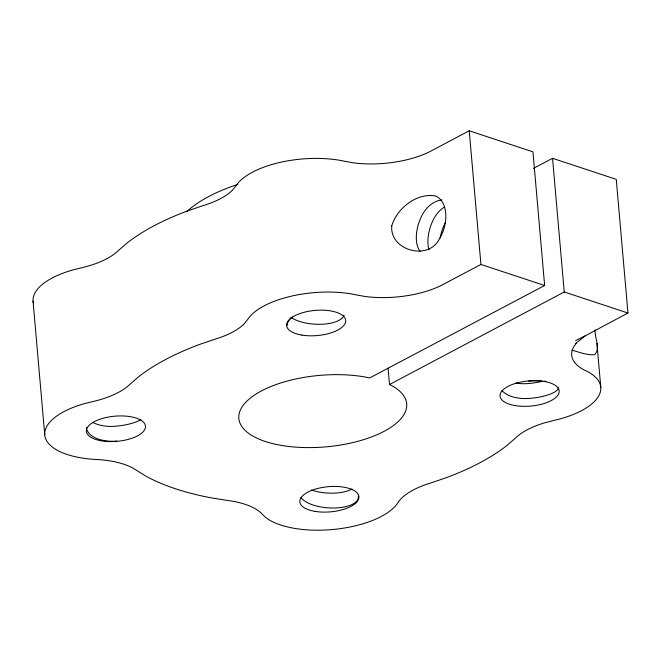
<?xml version="1.0" encoding="UTF-8"?>
<svg xmlns="http://www.w3.org/2000/svg" width="661" height="661" viewBox="0 0 661 661"><rect width="100%" height="100%" fill="white"/><g stroke="black" fill="none" stroke-linecap="round" stroke-linejoin="round"><path stroke-width="0.99" d="M533.427 168.415L552.546 158.31L616.259 179.354L627.95 313.017L585.307 335.788L576.466 342.819L575.384 344.431A67.397 28.696 -5 0 0 583.696 369.73L585.861 370.755A71.446 30.423 -5 0 1 553.778 420.47L543.879 423.057A67.397 28.696 -5 0 0 515.473 438.061L506.747 445.646A215.684 91.829 -5 0 1 445.58 477.953L429.939 483.241A67.397 28.696 -5 0 0 398.88 501.228L397.798 502.881A71.446 30.423 -5 0 1 335.391 529.246A71.446 30.423 -5 0 1 265.284 517.158L261.087 512.986A67.397 28.696 -5 0 0 227.731 500.484L211.495 497.907A215.684 91.829 -5 0 1 146.288 476.366L136.571 470.368A67.397 28.696 -5 0 0 99.77 459.684L96.101 459.486A71.446 30.423 -5 0 1 44.956 436.409A71.446 30.423 -5 0 1 84.897 403.516L95.324 400.971A67.397 28.696 -5 0 0 130.068 384.19L138.793 376.613A215.684 91.829 -5 0 1 199.961 344.298L215.593 339.019A67.397 28.696 -5 0 0 244.008 324.006L247.743 319.379A71.446 30.423 -5 0 1 356.147 294.872L365.236 296.516A67.397 28.696 -5 0 0 442.82 284.61L480.927 264.45L544.639 285.494L532.948 151.84L469.236 130.795L431.121 150.956A67.397 28.696 -5 0 1 353.544 162.862L344.455 161.218A71.446 30.423 -5 0 0 236.051 185.716L232.317 190.351A67.397 28.696 -5 0 1 203.902 205.356L188.261 210.644A215.684 91.829 -5 0 0 127.102 242.951L118.377 250.536A67.397 28.696 -5 0 1 83.633 267.308L73.197 269.853A71.446 30.423 -5 0 0 33.265 302.746M575.318 343.67L576.466 342.819M388.065 368.152L389.503 384.528L564.238 291.972L627.95 313.017M544.639 285.494L369.656 377.943L367.731 377.514A84.253 35.876 -5 0 0 239.951 411.068A84.253 35.876 -5 0 0 341.993 444.779A84.253 35.876 -5 0 0 390.692 385.099L389.503 384.528M585.307 335.788L578.309 339.242A74.139 47.683 -71.7 0 1 575.648 340.547M572.046 350.198C579.35 352.156 586.918 355.337 594.545 354.726C601.064 348.669 594.305 337.465 595.173 329.88M596.941 343.398L600.799 387.429M552.546 158.31L564.238 291.972M469.236 130.795L480.927 264.45M33.05 301.168L44.741 434.831M186.493 211.842A134.803 57.391 -5 0 1 237.886 184.378M420.148 251.337A29.307 15.682 -69.9 0 1 421.396 216.56A29.307 21.664 -74 0 1 441.92 199.953M440.135 238.043A29.307 15.682 -69.9 0 1 444.564 224.219A29.307 21.664 -74 0 1 445.39 222.608M428.997 249.825A29.307 15.682 -69.9 0 1 432.98 220.394A29.307 21.664 -74 0 1 443.853 207.372M542.541 381.273A29.315 8.634 -5 0 1 528.585 383.537M558.405 387.833A29.315 8.634 -5 0 1 529.882 398.393A29.315 16.079 -5.1 0 1 502.005 390.56M528.684 381.157A29.315 8.634 -5 0 1 541.136 380.926M544.375 381.174A29.315 8.634 -5 0 1 545.912 381.347M528.585 383.529A29.315 16.079 -5.1 0 1 516.067 383.058M344.067 315.38A29.315 12.377 3.9 0 1 321.552 324.262A29.315 12.377 3.9 0 1 290.997 317.437M287.229 325.435A29.315 12.336 -13.9 0 1 292.154 316.958M140.768 419.586A29.315 8.634 -5 0 1 115.551 426.229A29.315 16.079 -5.1 0 1 92.664 422.321M116.857 441.069A29.315 16.079 -5.1 0 1 86.467 427.518M351.966 489A29.315 12.377 3.9 0 1 311.331 490.016M358.312 496.791A29.315 12.377 3.9 0 1 333.648 508.028A29.315 12.377 3.9 0 1 300.986 497.436M391.775 225.814C389.461 250.296 428.064 261.178 439.251 239.208A29.654 19.062 -71.7 0 0 435.467 195.953C416.752 192.599 396.939 208.347 391.775 225.814M301.788 335.077A29.654 12.625 -5 0 0 345.711 320.659A29.654 12.625 -5 0 0 300.953 313.207A29.654 12.625 -5 0 0 301.788 335.077M515.25 405.598A29.654 12.625 -5 0 0 559.173 391.172A29.654 12.625 -5 0 0 514.415 383.719A29.654 12.625 -5 0 0 515.25 405.598M315.033 511.374A29.654 12.625 -5 0 0 358.948 496.948A29.654 12.625 -5 0 0 314.19 489.495A29.654 12.625 -5 0 0 315.033 511.374M101.571 440.854A29.654 12.625 -5 0 0 145.486 426.436A29.654 12.625 -5 0 0 100.728 418.983A29.654 12.625 -5 0 0 101.571 440.854"/></g></svg>
